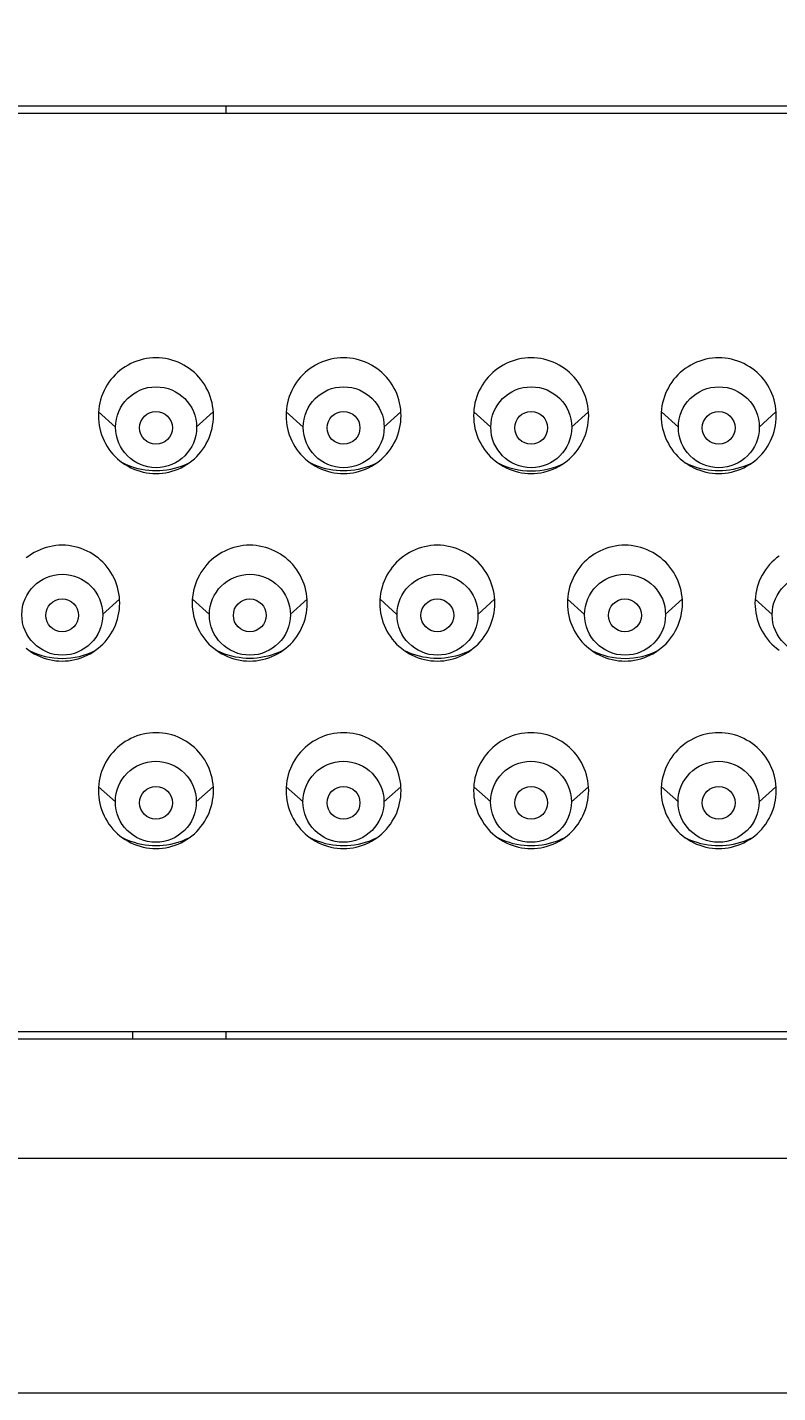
# Model space of a CAD drawing. Extents: x 0 to 1128, y 0 to 827.
# Drawn here: x 251.3 to 267.3, y 234.49 to 263.62 of the extents above; entities that cross this region are included whole.
import ezdxf

# ---------------------------------------------------------------- set-up
doc = ezdxf.new("R2010")
doc.units = 0
doc.header["$LTSCALE"] = 10
doc.header["$MEASUREMENT"] = 0
doc.header["$PDMODE"] = 3
doc.header["$PDSIZE"] = -10
doc.layers.get('0').update_dxf_attribs({"linetype": 'CONTINUOUS'})
doc.layers.get('DEFPOINTS').update_dxf_attribs({"linetype": 'CONTINUOUS'})
doc.layers.add('PDF_형상', color=7, linetype='CONTINUOUS')
doc.styles.add('Daelim Dimension', font='NanumGothic.ttf')
doc.dimstyles.new('DEFAULT', dxfattribs={"dimscale": 2, "dimtxt": 2, "dimasz": 2, "dimexe": 0, "dimexo": 2, "dimgap": 1, "dimtad": 1, "dimdec": 0, "dimzin": 9, "dimdsep": 46, "dimtxsty": 'Daelim Dimension', "dimcen": 0.5, "dimclrd": 5, "dimclre": 5, "dimclrt": 256, "dimadec": 1, "dimazin": 0, "dimtfac": 1, "dimtdec": 0, "dimtix": 1, "dimtmove": 0, "dimatfit": 3, "dimfxl": 0, "dimtolj": 1, "dimtzin": 1, "dimlwd": 9, "dimlwe": 9, "dimarcsym": 0})

# ---------------------------------------------------------------- blocks, each defined once
blk = doc.blocks.new('*D27')
at = {"color": 5, "lineweight": 9, "ltscale": 0.5}
for p, q in [((138.695, 262.487), (138.695, 327.843)), ((142.695, 327.843), (417.399, 327.843)), ((421.399, 262.487), (421.399, 327.843))]:
    blk.add_line(p, q, dxfattribs=at)
at = {"color": 5, "ltscale": 0.5}
for points in [[(142.695, 328.51), (142.695, 327.177), (138.695, 327.843)], [(417.399, 328.51), (417.399, 327.177), (421.399, 327.843)]]:
    blk.add_solid(points, dxfattribs=at)
at = {"layer": 'DEFPOINTS', "color": 0, "ltscale": 0.5}
for p in [(421.399, 327.843), (138.695, 258.487), (421.399, 258.487)]:
    blk.add_point(p, dxfattribs=at)
at = {"color": 7, "ltscale": 0.5, "insert": (315.504, 335.294), "char_height": 10, "attachment_point": 5, "style": 'Daelim Dimension'}
blk.add_mtext('\\A1;283', dxfattribs=at)

msp = doc.modelspace()

# ---------------------------------------------------------------- linework, layer by layer
at = {"layer": 'PDF_형상', "lineweight": 5}
for points in [[(174.845, 245.037, 0.414217), (177.845, 242.036), (382.249, 242.036, 0.414214), (385.249, 245.037), (385.249, 258.937, 0.414214), (382.249, 261.937), (177.845, 261.937, 0.414217), (174.845, 258.937)], [(175.045, 258.787, -0.414215), (178.045, 261.787), (382.049, 261.787, -0.41422), (385.049, 258.787), (385.049, 245.187, -0.41422), (382.049, 242.187), (178.045, 242.187, -0.414215), (175.045, 245.187)]]:
    msp.add_lwpolyline(points, format="xyb", close=True, dxfattribs=at)
for points in [[(255.547, 261.787), (255.547, 261.937)], [(252.825, 255.417), (253.186, 255.091)], [(255.268, 255.417), (254.907, 255.091)], [(256.825, 255.417), (257.186, 255.091)], [(259.268, 255.417), (258.907, 255.091)], [(260.825, 255.417), (261.187, 255.091)], [(263.268, 255.417), (262.907, 255.091)], [(264.825, 255.417), (265.187, 255.091)], [(267.268, 255.417), (266.907, 255.091)], [(254.764, 254.328), (254.694, 254.294), (254.621, 254.264), (254.584, 254.25), (254.51, 254.224), (254.434, 254.203), (254.357, 254.185), (254.28, 254.171), (254.203, 254.161), (254.126, 254.155), (254.049, 254.153), (253.973, 254.155), (253.896, 254.161), (253.819, 254.17), (253.742, 254.184), (253.665, 254.201), (253.589, 254.223), (253.514, 254.248), (253.477, 254.262), (253.405, 254.292), (253.334, 254.326)], [(258.764, 254.328), (258.694, 254.294), (258.621, 254.264), (258.584, 254.25), (258.51, 254.224), (258.434, 254.203), (258.357, 254.185), (258.28, 254.171), (258.203, 254.161), (258.126, 254.155), (258.049, 254.153), (257.973, 254.155), (257.896, 254.161), (257.819, 254.17), (257.742, 254.184), (257.665, 254.201), (257.589, 254.223), (257.514, 254.248), (257.477, 254.262), (257.405, 254.292), (257.334, 254.326)], [(266.764, 254.328), (266.694, 254.294), (266.621, 254.264), (266.585, 254.25), (266.51, 254.224), (266.434, 254.203), (266.357, 254.185), (266.28, 254.171), (266.203, 254.161), (266.126, 254.155), (266.05, 254.153), (265.973, 254.155), (265.896, 254.161), (265.819, 254.17), (265.742, 254.184), (265.665, 254.201), (265.589, 254.223), (265.514, 254.248), (265.477, 254.262), (265.405, 254.292), (265.335, 254.326)], [(251.28, 250.369), (251.335, 250.327), (251.393, 250.288), (251.451, 250.253), (251.513, 250.221), (251.576, 250.192), (251.641, 250.167), (251.707, 250.146), (251.707, 250.146), (251.775, 250.128), (251.842, 250.115), (251.911, 250.105), (251.979, 250.099), (252.047, 250.097), (252.114, 250.099), (252.183, 250.105), (252.251, 250.115), (252.319, 250.128), (252.386, 250.146), (252.386, 250.146), (252.453, 250.167), (252.517, 250.192), (252.58, 250.221), (252.642, 250.253), (252.701, 250.288), (252.758, 250.327), (252.814, 250.369), (252.866, 250.413), (252.916, 250.461), (252.963, 250.511), (253.007, 250.564), (253.048, 250.62), (253.087, 250.678), (253.121, 250.736), (253.153, 250.798), (253.181, 250.862), (253.205, 250.927), (253.226, 250.994), (253.243, 251.062), (253.256, 251.126), (253.266, 251.195), (253.272, 251.264), (253.274, 251.333), (253.272, 251.402), (253.266, 251.471), (253.256, 251.54), (253.243, 251.605), (253.226, 251.673), (253.205, 251.74), (253.181, 251.805), (253.153, 251.868), (253.121, 251.93), (253.087, 251.988), (253.049, 252.046), (253.007, 252.102), (252.963, 252.155), (252.916, 252.205), (252.866, 252.253), (252.814, 252.298), (252.758, 252.339), (252.701, 252.378), (252.642, 252.413), (252.58, 252.445), (252.517, 252.474), (252.453, 252.499), (252.387, 252.52), (252.386, 252.52), (252.319, 252.538), (252.251, 252.551), (252.183, 252.561), (252.115, 252.567), (252.047, 252.569), (251.979, 252.567), (251.91, 252.561), (251.842, 252.551), (251.774, 252.538), (251.707, 252.52), (251.707, 252.52), (251.641, 252.499), (251.576, 252.474), (251.513, 252.445), (251.451, 252.413), (251.393, 252.378), (251.335, 252.339), (251.28, 252.298)], [(267.335, 252.339), (267.28, 252.298), (267.227, 252.253), (267.178, 252.205), (267.131, 252.155), (267.086, 252.102), (267.045, 252.047), (267.007, 251.989), (266.973, 251.93), (266.941, 251.868), (266.913, 251.805), (266.888, 251.74), (266.867, 251.673), (266.85, 251.605), (266.837, 251.54), (266.828, 251.471), (266.822, 251.402), (266.82, 251.333), (266.822, 251.264), (266.828, 251.195), (266.837, 251.126), (266.85, 251.062), (266.867, 250.994), (266.888, 250.927), (266.913, 250.862), (266.941, 250.798), (266.973, 250.736), (267.007, 250.678), (267.045, 250.62), (267.086, 250.564), (267.131, 250.511), (267.178, 250.461), (267.227, 250.414), (267.28, 250.369), (267.335, 250.327)], [(253.268, 251.417), (252.907, 251.091)], [(254.825, 251.417), (255.186, 251.091)], [(257.268, 251.417), (256.907, 251.091)], [(258.825, 251.417), (259.186, 251.091)], [(261.268, 251.417), (260.907, 251.091)], [(262.825, 251.417), (263.187, 251.091)], [(265.268, 251.417), (264.907, 251.091)], [(266.825, 251.417), (267.187, 251.091)], [(256.764, 250.328), (256.694, 250.294), (256.621, 250.264), (256.584, 250.249), (256.51, 250.224), (256.434, 250.203), (256.357, 250.185), (256.28, 250.171), (256.203, 250.161), (256.126, 250.155), (256.049, 250.153), (255.973, 250.155), (255.896, 250.161), (255.819, 250.17), (255.742, 250.184), (255.665, 250.201), (255.589, 250.223), (255.514, 250.248), (255.477, 250.262), (255.405, 250.292), (255.334, 250.326)], [(260.764, 250.328), (260.694, 250.294), (260.621, 250.264), (260.584, 250.249), (260.51, 250.224), (260.434, 250.203), (260.357, 250.185), (260.28, 250.171), (260.203, 250.161), (260.126, 250.155), (260.049, 250.153), (259.973, 250.155), (259.896, 250.161), (259.819, 250.17), (259.742, 250.184), (259.665, 250.201), (259.589, 250.223), (259.514, 250.248), (259.477, 250.262), (259.405, 250.292), (259.334, 250.326)], [(252.825, 247.417), (253.186, 247.091)], [(255.268, 247.417), (254.907, 247.091)], [(256.825, 247.417), (257.186, 247.091)], [(259.268, 247.417), (258.907, 247.091)], [(260.825, 247.417), (261.187, 247.091)], [(263.268, 247.417), (262.907, 247.091)], [(264.825, 247.417), (265.187, 247.091)], [(267.268, 247.417), (266.907, 247.091)], [(254.764, 246.328), (254.694, 246.294), (254.621, 246.263), (254.584, 246.249), (254.51, 246.224), (254.434, 246.203), (254.357, 246.185), (254.28, 246.171), (254.203, 246.161), (254.126, 246.155), (254.049, 246.153), (253.973, 246.155), (253.896, 246.16), (253.819, 246.17), (253.742, 246.184), (253.665, 246.201), (253.589, 246.223), (253.514, 246.248), (253.477, 246.262), (253.405, 246.292), (253.334, 246.326)], [(258.764, 246.328), (258.694, 246.294), (258.621, 246.263), (258.584, 246.249), (258.51, 246.224), (258.434, 246.203), (258.357, 246.185), (258.28, 246.171), (258.203, 246.161), (258.126, 246.155), (258.049, 246.153), (257.973, 246.155), (257.896, 246.16), (257.819, 246.17), (257.742, 246.184), (257.665, 246.201), (257.589, 246.223), (257.514, 246.248), (257.477, 246.262), (257.405, 246.292), (257.334, 246.326)], [(262.764, 246.328), (262.694, 246.294), (262.621, 246.263), (262.584, 246.249), (262.51, 246.224), (262.434, 246.203), (262.357, 246.185), (262.28, 246.171), (262.203, 246.161), (262.126, 246.155), (262.049, 246.153), (261.973, 246.155), (261.896, 246.16), (261.819, 246.17), (261.742, 246.184), (261.665, 246.201), (261.589, 246.223), (261.514, 246.248), (261.477, 246.262), (261.405, 246.292), (261.334, 246.326)], [(266.764, 246.328), (266.694, 246.294), (266.621, 246.263), (266.585, 246.249), (266.51, 246.224), (266.434, 246.203), (266.357, 246.185), (266.28, 246.171), (266.203, 246.161), (266.126, 246.155), (266.05, 246.153), (265.973, 246.155), (265.896, 246.16), (265.819, 246.17), (265.742, 246.184), (265.665, 246.201), (265.589, 246.223), (265.514, 246.248), (265.477, 246.262), (265.405, 246.292), (265.335, 246.326)], [(253.547, 242.187), (253.547, 242.036)], [(255.547, 242.036), (255.547, 242.187)]]:
    msp.add_lwpolyline(points, dxfattribs=at)
for points in [[(252.82, 255.333), (252.822, 255.264), (252.827, 255.195), (252.837, 255.126), (252.85, 255.062), (252.867, 254.994), (252.888, 254.927), (252.913, 254.862), (252.941, 254.798), (252.972, 254.736), (253.006, 254.678), (253.045, 254.62), (253.086, 254.564), (253.13, 254.511), (253.177, 254.461), (253.227, 254.414), (253.28, 254.369), (253.335, 254.327), (253.393, 254.288), (253.451, 254.253), (253.513, 254.221), (253.576, 254.192), (253.641, 254.167), (253.707, 254.146), (253.708, 254.146), (253.775, 254.128), (253.842, 254.115), (253.911, 254.105), (253.979, 254.099), (254.047, 254.097), (254.114, 254.099), (254.183, 254.105), (254.251, 254.115), (254.319, 254.128), (254.386, 254.146), (254.386, 254.146), (254.453, 254.167), (254.517, 254.192), (254.581, 254.221), (254.642, 254.253), (254.701, 254.288), (254.758, 254.327), (254.814, 254.369), (254.866, 254.414), (254.916, 254.461), (254.963, 254.511), (255.007, 254.564), (255.048, 254.62), (255.087, 254.678), (255.121, 254.736), (255.153, 254.798), (255.181, 254.862), (255.205, 254.927), (255.226, 254.994), (255.243, 255.062), (255.256, 255.126), (255.266, 255.195), (255.272, 255.264), (255.274, 255.333), (255.272, 255.402), (255.266, 255.471), (255.256, 255.541), (255.243, 255.605), (255.226, 255.673), (255.205, 255.74), (255.181, 255.805), (255.153, 255.868), (255.121, 255.93), (255.087, 255.988), (255.049, 256.047), (255.007, 256.102), (254.963, 256.155), (254.916, 256.205), (254.866, 256.253), (254.814, 256.298), (254.758, 256.339), (254.701, 256.378), (254.642, 256.413), (254.58, 256.445), (254.517, 256.474), (254.453, 256.499), (254.387, 256.52), (254.386, 256.52), (254.319, 256.538), (254.251, 256.551), (254.183, 256.561), (254.115, 256.567), (254.047, 256.569), (253.979, 256.567), (253.91, 256.561), (253.842, 256.551), (253.774, 256.538), (253.707, 256.52), (253.707, 256.52), (253.641, 256.499), (253.576, 256.474), (253.513, 256.445), (253.451, 256.413), (253.393, 256.378), (253.335, 256.34), (253.28, 256.298), (253.227, 256.253), (253.177, 256.205), (253.131, 256.155), (253.086, 256.102), (253.045, 256.047), (253.006, 255.989), (252.972, 255.93), (252.941, 255.868), (252.913, 255.805), (252.888, 255.74), (252.867, 255.673), (252.85, 255.605), (252.837, 255.541), (252.827, 255.471), (252.822, 255.402)], [(256.82, 255.333), (256.822, 255.264), (256.828, 255.195), (256.837, 255.126), (256.85, 255.062), (256.867, 254.994), (256.888, 254.927), (256.913, 254.862), (256.941, 254.798), (256.973, 254.736), (257.007, 254.678), (257.045, 254.62), (257.086, 254.564), (257.13, 254.511), (257.177, 254.461), (257.227, 254.414), (257.28, 254.369), (257.335, 254.327), (257.393, 254.288), (257.451, 254.253), (257.513, 254.221), (257.576, 254.192), (257.641, 254.167), (257.707, 254.146), (257.708, 254.146), (257.775, 254.128), (257.843, 254.115), (257.911, 254.105), (257.979, 254.099), (258.047, 254.097), (258.115, 254.099), (258.183, 254.105), (258.251, 254.115), (258.319, 254.128), (258.386, 254.146), (258.386, 254.146), (258.453, 254.167), (258.517, 254.192), (258.581, 254.221), (258.642, 254.253), (258.701, 254.288), (258.759, 254.327), (258.814, 254.369), (258.866, 254.414), (258.916, 254.461), (258.963, 254.511), (259.007, 254.564), (259.049, 254.62), (259.087, 254.678), (259.121, 254.736), (259.153, 254.798), (259.181, 254.862), (259.205, 254.927), (259.226, 254.994), (259.243, 255.062), (259.256, 255.126), (259.266, 255.195), (259.272, 255.264), (259.274, 255.333), (259.272, 255.402), (259.266, 255.471), (259.256, 255.541), (259.243, 255.605), (259.226, 255.673), (259.205, 255.74), (259.181, 255.805), (259.153, 255.868), (259.121, 255.93), (259.087, 255.988), (259.049, 256.047), (259.007, 256.102), (258.963, 256.155), (258.916, 256.205), (258.866, 256.253), (258.814, 256.298), (258.758, 256.339), (258.701, 256.378), (258.642, 256.413), (258.581, 256.445), (258.518, 256.474), (258.453, 256.499), (258.387, 256.52), (258.386, 256.52), (258.319, 256.538), (258.251, 256.551), (258.183, 256.561), (258.115, 256.567), (258.047, 256.569), (257.979, 256.567), (257.91, 256.561), (257.842, 256.551), (257.774, 256.538), (257.707, 256.52), (257.707, 256.52), (257.641, 256.499), (257.576, 256.474), (257.513, 256.445), (257.451, 256.413), (257.393, 256.378), (257.335, 256.34), (257.28, 256.298), (257.227, 256.253), (257.177, 256.205), (257.131, 256.155), (257.086, 256.102), (257.045, 256.047), (257.007, 255.989), (256.973, 255.93), (256.941, 255.868), (256.913, 255.805), (256.888, 255.74), (256.867, 255.673), (256.85, 255.605), (256.837, 255.541), (256.828, 255.471), (256.822, 255.402)], [(260.82, 255.333), (260.822, 255.264), (260.828, 255.195), (260.837, 255.126), (260.85, 255.062), (260.867, 254.994), (260.888, 254.927), (260.913, 254.862), (260.941, 254.798), (260.973, 254.736), (261.007, 254.678), (261.045, 254.62), (261.086, 254.564), (261.131, 254.511), (261.177, 254.461), (261.227, 254.414), (261.28, 254.369), (261.335, 254.327), (261.393, 254.288), (261.451, 254.253), (261.513, 254.221), (261.576, 254.192), (261.641, 254.167), (261.707, 254.146), (261.708, 254.146), (261.775, 254.128), (261.843, 254.115), (261.911, 254.105), (261.979, 254.099), (262.047, 254.097), (262.115, 254.099), (262.183, 254.105), (262.251, 254.115), (262.319, 254.128), (262.386, 254.146), (262.387, 254.146), (262.453, 254.167), (262.517, 254.192), (262.581, 254.221), (262.642, 254.253), (262.701, 254.288), (262.759, 254.327), (262.814, 254.369), (262.866, 254.414), (262.916, 254.461), (262.963, 254.511), (263.007, 254.564), (263.049, 254.62), (263.087, 254.678), (263.121, 254.736), (263.153, 254.798), (263.181, 254.862), (263.205, 254.927), (263.226, 254.994), (263.243, 255.062), (263.256, 255.126), (263.266, 255.195), (263.272, 255.264), (263.274, 255.333), (263.272, 255.402), (263.266, 255.471), (263.256, 255.541), (263.243, 255.605), (263.226, 255.673), (263.205, 255.74), (263.181, 255.805), (263.153, 255.868), (263.121, 255.93), (263.087, 255.988), (263.049, 256.047), (263.007, 256.102), (262.963, 256.155), (262.916, 256.205), (262.866, 256.253), (262.814, 256.298), (262.758, 256.339), (262.701, 256.378), (262.642, 256.413), (262.581, 256.445), (262.518, 256.474), (262.453, 256.499), (262.387, 256.52), (262.387, 256.52), (262.319, 256.538), (262.251, 256.551), (262.183, 256.561), (262.115, 256.567), (262.047, 256.569), (261.979, 256.567), (261.91, 256.561), (261.842, 256.551), (261.774, 256.538), (261.707, 256.52), (261.707, 256.52), (261.641, 256.499), (261.576, 256.474), (261.513, 256.445), (261.451, 256.413), (261.393, 256.378), (261.335, 256.34), (261.28, 256.298), (261.227, 256.253), (261.178, 256.205), (261.131, 256.155), (261.086, 256.102), (261.045, 256.047), (261.007, 255.989), (260.973, 255.93), (260.941, 255.868), (260.913, 255.805), (260.888, 255.74), (260.867, 255.673), (260.85, 255.605), (260.837, 255.541), (260.828, 255.471), (260.822, 255.402)], [(264.82, 255.333), (264.822, 255.264), (264.828, 255.195), (264.837, 255.126), (264.85, 255.062), (264.867, 254.994), (264.888, 254.927), (264.913, 254.862), (264.941, 254.798), (264.973, 254.736), (265.007, 254.678), (265.045, 254.62), (265.086, 254.564), (265.131, 254.511), (265.177, 254.461), (265.227, 254.414), (265.28, 254.369), (265.335, 254.327), (265.393, 254.288), (265.451, 254.253), (265.513, 254.221), (265.576, 254.192), (265.641, 254.167), (265.707, 254.146), (265.708, 254.146), (265.775, 254.128), (265.843, 254.115), (265.911, 254.105), (265.979, 254.099), (266.047, 254.097), (266.115, 254.099), (266.183, 254.105), (266.251, 254.115), (266.319, 254.128), (266.386, 254.146), (266.387, 254.146), (266.453, 254.167), (266.518, 254.192), (266.581, 254.221), (266.642, 254.253), (266.701, 254.288), (266.759, 254.327), (266.814, 254.369), (266.867, 254.414), (266.916, 254.461), (266.963, 254.511), (267.007, 254.564), (267.049, 254.62), (267.087, 254.678), (267.121, 254.736), (267.153, 254.798), (267.181, 254.862), (267.205, 254.927), (267.226, 254.994), (267.244, 255.062), (267.256, 255.126), (267.266, 255.195), (267.272, 255.264), (267.274, 255.333), (267.272, 255.402), (267.266, 255.471), (267.256, 255.541), (267.244, 255.605), (267.226, 255.673), (267.205, 255.74), (267.181, 255.805), (267.153, 255.868), (267.121, 255.93), (267.087, 255.988), (267.049, 256.047), (267.007, 256.102), (266.963, 256.155), (266.916, 256.205), (266.866, 256.253), (266.814, 256.298), (266.758, 256.339), (266.701, 256.378), (266.642, 256.413), (266.581, 256.445), (266.518, 256.474), (266.453, 256.499), (266.387, 256.52), (266.387, 256.52), (266.319, 256.538), (266.252, 256.551), (266.183, 256.561), (266.115, 256.567), (266.047, 256.569), (265.979, 256.567), (265.911, 256.561), (265.842, 256.551), (265.774, 256.538), (265.707, 256.52), (265.707, 256.52), (265.641, 256.499), (265.576, 256.474), (265.513, 256.445), (265.451, 256.413), (265.393, 256.378), (265.335, 256.34), (265.28, 256.298), (265.227, 256.253), (265.178, 256.205), (265.131, 256.155), (265.086, 256.102), (265.045, 256.047), (265.007, 255.989), (264.973, 255.93), (264.941, 255.868), (264.913, 255.805), (264.888, 255.74), (264.867, 255.673), (264.85, 255.605), (264.837, 255.541), (264.828, 255.471), (264.822, 255.402)], [(254.82, 251.333), (254.822, 251.264), (254.827, 251.195), (254.837, 251.126), (254.85, 251.062), (254.867, 250.994), (254.888, 250.927), (254.913, 250.862), (254.941, 250.798), (254.973, 250.736), (255.006, 250.678), (255.045, 250.62), (255.086, 250.564), (255.13, 250.511), (255.177, 250.461), (255.227, 250.414), (255.28, 250.369), (255.335, 250.327), (255.393, 250.288), (255.451, 250.253), (255.513, 250.221), (255.576, 250.192), (255.641, 250.167), (255.707, 250.146), (255.708, 250.146), (255.775, 250.128), (255.843, 250.115), (255.911, 250.105), (255.979, 250.099), (256.047, 250.097), (256.114, 250.099), (256.183, 250.105), (256.251, 250.115), (256.319, 250.128), (256.386, 250.146), (256.386, 250.146), (256.453, 250.167), (256.517, 250.192), (256.581, 250.221), (256.642, 250.253), (256.701, 250.288), (256.758, 250.327), (256.814, 250.369), (256.866, 250.413), (256.916, 250.461), (256.963, 250.511), (257.007, 250.564), (257.048, 250.62), (257.087, 250.678), (257.121, 250.736), (257.153, 250.798), (257.181, 250.862), (257.205, 250.927), (257.226, 250.994), (257.243, 251.062), (257.256, 251.126), (257.266, 251.195), (257.272, 251.264), (257.274, 251.333), (257.272, 251.402), (257.266, 251.471), (257.256, 251.54), (257.243, 251.605), (257.226, 251.673), (257.205, 251.74), (257.181, 251.805), (257.153, 251.868), (257.121, 251.93), (257.087, 251.988), (257.049, 252.046), (257.007, 252.102), (256.963, 252.155), (256.916, 252.205), (256.866, 252.253), (256.814, 252.298), (256.758, 252.339), (256.701, 252.378), (256.642, 252.413), (256.581, 252.445), (256.517, 252.474), (256.453, 252.499), (256.387, 252.52), (256.386, 252.52), (256.319, 252.538), (256.251, 252.551), (256.183, 252.561), (256.115, 252.567), (256.047, 252.569), (255.979, 252.567), (255.91, 252.561), (255.842, 252.551), (255.774, 252.538), (255.707, 252.52), (255.707, 252.52), (255.641, 252.499), (255.576, 252.474), (255.513, 252.445), (255.451, 252.413), (255.393, 252.378), (255.335, 252.339), (255.28, 252.298), (255.227, 252.253), (255.177, 252.205), (255.131, 252.155), (255.086, 252.102), (255.045, 252.047), (255.007, 251.989), (254.972, 251.93), (254.941, 251.868), (254.913, 251.805), (254.888, 251.74), (254.867, 251.673), (254.85, 251.605), (254.837, 251.54), (254.827, 251.471), (254.822, 251.402)], [(258.82, 251.333), (258.822, 251.264), (258.828, 251.195), (258.837, 251.126), (258.85, 251.062), (258.867, 250.994), (258.888, 250.927), (258.913, 250.862), (258.941, 250.798), (258.973, 250.736), (259.007, 250.678), (259.045, 250.62), (259.086, 250.564), (259.131, 250.511), (259.177, 250.461), (259.227, 250.414), (259.28, 250.369), (259.335, 250.327), (259.393, 250.288), (259.451, 250.253), (259.513, 250.221), (259.576, 250.192), (259.641, 250.167), (259.707, 250.146), (259.708, 250.146), (259.775, 250.128), (259.843, 250.115), (259.911, 250.105), (259.979, 250.099), (260.047, 250.097), (260.115, 250.099), (260.183, 250.105), (260.251, 250.115), (260.319, 250.128), (260.386, 250.146), (260.387, 250.146), (260.453, 250.167), (260.517, 250.192), (260.581, 250.221), (260.642, 250.253), (260.701, 250.288), (260.759, 250.327), (260.814, 250.369), (260.866, 250.413), (260.916, 250.461), (260.963, 250.511), (261.007, 250.564), (261.049, 250.62), (261.087, 250.678), (261.121, 250.736), (261.153, 250.798), (261.181, 250.862), (261.205, 250.927), (261.226, 250.994), (261.243, 251.062), (261.256, 251.126), (261.266, 251.195), (261.272, 251.264), (261.274, 251.333), (261.272, 251.402), (261.266, 251.471), (261.256, 251.54), (261.243, 251.605), (261.226, 251.673), (261.205, 251.74), (261.181, 251.805), (261.153, 251.868), (261.121, 251.93), (261.087, 251.988), (261.049, 252.046), (261.007, 252.102), (260.963, 252.155), (260.916, 252.205), (260.866, 252.253), (260.814, 252.298), (260.758, 252.339), (260.701, 252.378), (260.642, 252.413), (260.581, 252.445), (260.518, 252.474), (260.453, 252.499), (260.387, 252.52), (260.387, 252.52), (260.319, 252.538), (260.251, 252.551), (260.183, 252.561), (260.115, 252.567), (260.047, 252.569), (259.979, 252.567), (259.91, 252.561), (259.842, 252.551), (259.774, 252.538), (259.707, 252.52), (259.707, 252.52), (259.641, 252.499), (259.576, 252.474), (259.513, 252.445), (259.451, 252.413), (259.393, 252.378), (259.335, 252.339), (259.28, 252.298), (259.227, 252.253), (259.178, 252.205), (259.131, 252.155), (259.086, 252.102), (259.045, 252.047), (259.007, 251.989), (258.973, 251.93), (258.941, 251.868), (258.913, 251.805), (258.888, 251.74), (258.867, 251.673), (258.85, 251.605), (258.837, 251.54), (258.828, 251.471), (258.822, 251.402)], [(262.82, 251.333), (262.822, 251.264), (262.828, 251.195), (262.837, 251.126), (262.85, 251.062), (262.867, 250.994), (262.888, 250.927), (262.913, 250.862), (262.941, 250.798), (262.973, 250.736), (263.007, 250.678), (263.045, 250.62), (263.086, 250.564), (263.131, 250.511), (263.177, 250.461), (263.227, 250.414), (263.28, 250.369), (263.335, 250.327), (263.393, 250.288), (263.451, 250.253), (263.513, 250.221), (263.576, 250.192), (263.641, 250.167), (263.707, 250.146), (263.708, 250.146), (263.775, 250.128), (263.843, 250.115), (263.911, 250.105), (263.979, 250.099), (264.047, 250.097), (264.115, 250.099), (264.183, 250.105), (264.251, 250.115), (264.319, 250.128), (264.386, 250.146), (264.387, 250.146), (264.453, 250.167), (264.517, 250.192), (264.581, 250.221), (264.642, 250.253), (264.701, 250.288), (264.759, 250.327), (264.814, 250.369), (264.866, 250.413), (264.916, 250.461), (264.963, 250.511), (265.007, 250.564), (265.049, 250.62), (265.087, 250.678), (265.121, 250.736), (265.153, 250.798), (265.181, 250.862), (265.205, 250.927), (265.226, 250.994), (265.244, 251.062), (265.256, 251.126), (265.266, 251.195), (265.272, 251.264), (265.274, 251.333), (265.272, 251.402), (265.266, 251.471), (265.256, 251.54), (265.244, 251.605), (265.226, 251.673), (265.205, 251.74), (265.181, 251.805), (265.153, 251.868), (265.121, 251.93), (265.087, 251.988), (265.049, 252.046), (265.007, 252.102), (264.963, 252.155), (264.916, 252.205), (264.866, 252.253), (264.814, 252.298), (264.758, 252.339), (264.701, 252.378), (264.642, 252.413), (264.581, 252.445), (264.518, 252.474), (264.453, 252.499), (264.387, 252.52), (264.387, 252.52), (264.319, 252.538), (264.252, 252.551), (264.183, 252.561), (264.115, 252.567), (264.047, 252.569), (263.979, 252.567), (263.91, 252.561), (263.842, 252.551), (263.774, 252.538), (263.707, 252.52), (263.707, 252.52), (263.641, 252.499), (263.576, 252.474), (263.513, 252.445), (263.452, 252.413), (263.393, 252.378), (263.335, 252.339), (263.28, 252.298), (263.227, 252.253), (263.178, 252.205), (263.131, 252.155), (263.086, 252.102), (263.045, 252.047), (263.007, 251.989), (262.973, 251.93), (262.941, 251.868), (262.913, 251.805), (262.888, 251.74), (262.867, 251.673), (262.85, 251.605), (262.837, 251.54), (262.828, 251.471), (262.822, 251.402)], [(252.82, 247.333), (252.822, 247.264), (252.827, 247.195), (252.837, 247.126), (252.85, 247.061), (252.867, 246.993), (252.888, 246.927), (252.913, 246.862), (252.941, 246.798), (252.972, 246.736), (253.006, 246.678), (253.045, 246.62), (253.086, 246.564), (253.13, 246.511), (253.177, 246.461), (253.227, 246.413), (253.28, 246.369), (253.335, 246.327), (253.393, 246.288), (253.451, 246.253), (253.513, 246.221), (253.576, 246.192), (253.641, 246.167), (253.707, 246.146), (253.708, 246.146), (253.775, 246.128), (253.842, 246.114), (253.911, 246.105), (253.979, 246.099), (254.047, 246.097), (254.114, 246.099), (254.183, 246.105), (254.251, 246.114), (254.319, 246.128), (254.386, 246.146), (254.386, 246.146), (254.453, 246.167), (254.517, 246.192), (254.581, 246.221), (254.642, 246.253), (254.701, 246.288), (254.758, 246.327), (254.814, 246.369), (254.866, 246.413), (254.916, 246.461), (254.963, 246.511), (255.007, 246.564), (255.048, 246.619), (255.087, 246.678), (255.121, 246.736), (255.153, 246.798), (255.181, 246.862), (255.205, 246.927), (255.226, 246.993), (255.243, 247.062), (255.256, 247.126), (255.266, 247.195), (255.272, 247.264), (255.274, 247.333), (255.272, 247.402), (255.266, 247.471), (255.256, 247.54), (255.243, 247.605), (255.226, 247.673), (255.205, 247.74), (255.181, 247.805), (255.153, 247.868), (255.121, 247.93), (255.087, 247.988), (255.049, 248.046), (255.007, 248.102), (254.963, 248.155), (254.916, 248.205), (254.866, 248.253), (254.814, 248.297), (254.758, 248.339), (254.701, 248.378), (254.642, 248.413), (254.58, 248.445), (254.517, 248.474), (254.453, 248.499), (254.387, 248.52), (254.386, 248.52), (254.319, 248.538), (254.251, 248.551), (254.183, 248.561), (254.115, 248.567), (254.047, 248.569), (253.979, 248.567), (253.91, 248.561), (253.842, 248.551), (253.774, 248.538), (253.707, 248.52), (253.707, 248.52), (253.641, 248.499), (253.576, 248.474), (253.513, 248.445), (253.451, 248.413), (253.393, 248.378), (253.335, 248.339), (253.28, 248.297), (253.227, 248.253), (253.177, 248.205), (253.131, 248.155), (253.086, 248.102), (253.045, 248.047), (253.006, 247.988), (252.972, 247.93), (252.941, 247.868), (252.913, 247.805), (252.888, 247.74), (252.867, 247.673), (252.85, 247.605), (252.837, 247.54), (252.827, 247.471), (252.822, 247.402)], [(256.82, 247.333), (256.822, 247.264), (256.828, 247.195), (256.837, 247.126), (256.85, 247.061), (256.867, 246.993), (256.888, 246.927), (256.913, 246.862), (256.941, 246.798), (256.973, 246.736), (257.007, 246.678), (257.045, 246.62), (257.086, 246.564), (257.13, 246.511), (257.177, 246.461), (257.227, 246.413), (257.28, 246.369), (257.335, 246.327), (257.393, 246.288), (257.451, 246.253), (257.513, 246.221), (257.576, 246.192), (257.641, 246.167), (257.707, 246.146), (257.708, 246.146), (257.775, 246.128), (257.843, 246.114), (257.911, 246.105), (257.979, 246.099), (258.047, 246.097), (258.115, 246.099), (258.183, 246.105), (258.251, 246.114), (258.319, 246.128), (258.386, 246.146), (258.386, 246.146), (258.453, 246.167), (258.517, 246.192), (258.581, 246.221), (258.642, 246.253), (258.701, 246.288), (258.759, 246.327), (258.814, 246.369), (258.866, 246.413), (258.916, 246.461), (258.963, 246.511), (259.007, 246.564), (259.049, 246.619), (259.087, 246.678), (259.121, 246.736), (259.153, 246.798), (259.181, 246.862), (259.205, 246.927), (259.226, 246.993), (259.243, 247.062), (259.256, 247.126), (259.266, 247.195), (259.272, 247.264), (259.274, 247.333), (259.272, 247.402), (259.266, 247.471), (259.256, 247.54), (259.243, 247.605), (259.226, 247.673), (259.205, 247.74), (259.181, 247.805), (259.153, 247.868), (259.121, 247.93), (259.087, 247.988), (259.049, 248.046), (259.007, 248.102), (258.963, 248.155), (258.916, 248.205), (258.866, 248.253), (258.814, 248.297), (258.758, 248.339), (258.701, 248.378), (258.642, 248.413), (258.581, 248.445), (258.518, 248.474), (258.453, 248.499), (258.387, 248.52), (258.386, 248.52), (258.319, 248.538), (258.251, 248.551), (258.183, 248.561), (258.115, 248.567), (258.047, 248.569), (257.979, 248.567), (257.91, 248.561), (257.842, 248.551), (257.774, 248.538), (257.707, 248.52), (257.707, 248.52), (257.641, 248.499), (257.576, 248.474), (257.513, 248.445), (257.451, 248.413), (257.393, 248.378), (257.335, 248.339), (257.28, 248.297), (257.227, 248.253), (257.177, 248.205), (257.131, 248.155), (257.086, 248.102), (257.045, 248.047), (257.007, 247.988), (256.973, 247.93), (256.941, 247.868), (256.913, 247.805), (256.888, 247.74), (256.867, 247.673), (256.85, 247.605), (256.837, 247.54), (256.828, 247.471), (256.822, 247.402)], [(260.82, 247.333), (260.822, 247.264), (260.828, 247.195), (260.837, 247.126), (260.85, 247.061), (260.867, 246.993), (260.888, 246.927), (260.913, 246.862), (260.941, 246.798), (260.973, 246.736), (261.007, 246.678), (261.045, 246.62), (261.086, 246.564), (261.131, 246.511), (261.177, 246.461), (261.227, 246.413), (261.28, 246.369), (261.335, 246.327), (261.393, 246.288), (261.451, 246.253), (261.513, 246.221), (261.576, 246.192), (261.641, 246.167), (261.707, 246.146), (261.708, 246.146), (261.775, 246.128), (261.843, 246.114), (261.911, 246.105), (261.979, 246.099), (262.047, 246.097), (262.115, 246.099), (262.183, 246.105), (262.251, 246.114), (262.319, 246.128), (262.386, 246.146), (262.387, 246.146), (262.453, 246.167), (262.517, 246.192), (262.581, 246.221), (262.642, 246.253), (262.701, 246.288), (262.759, 246.327), (262.814, 246.369), (262.866, 246.413), (262.916, 246.461), (262.963, 246.511), (263.007, 246.564), (263.049, 246.619), (263.087, 246.678), (263.121, 246.736), (263.153, 246.798), (263.181, 246.862), (263.205, 246.927), (263.226, 246.993), (263.243, 247.062), (263.256, 247.126), (263.266, 247.195), (263.272, 247.264), (263.274, 247.333), (263.272, 247.402), (263.266, 247.471), (263.256, 247.54), (263.243, 247.605), (263.226, 247.673), (263.205, 247.74), (263.181, 247.805), (263.153, 247.868), (263.121, 247.93), (263.087, 247.988), (263.049, 248.046), (263.007, 248.102), (262.963, 248.155), (262.916, 248.205), (262.866, 248.253), (262.814, 248.297), (262.758, 248.339), (262.701, 248.378), (262.642, 248.413), (262.581, 248.445), (262.518, 248.474), (262.453, 248.499), (262.387, 248.52), (262.387, 248.52), (262.319, 248.538), (262.251, 248.551), (262.183, 248.561), (262.115, 248.567), (262.047, 248.569), (261.979, 248.567), (261.91, 248.561), (261.842, 248.551), (261.774, 248.538), (261.707, 248.52), (261.707, 248.52), (261.641, 248.499), (261.576, 248.474), (261.513, 248.445), (261.451, 248.413), (261.393, 248.378), (261.335, 248.339), (261.28, 248.297), (261.227, 248.253), (261.178, 248.205), (261.131, 248.155), (261.086, 248.102), (261.045, 248.047), (261.007, 247.988), (260.973, 247.93), (260.941, 247.868), (260.913, 247.805), (260.888, 247.74), (260.867, 247.673), (260.85, 247.605), (260.837, 247.54), (260.828, 247.471), (260.822, 247.402)], [(264.82, 247.333), (264.822, 247.264), (264.828, 247.195), (264.837, 247.126), (264.85, 247.061), (264.867, 246.993), (264.888, 246.927), (264.913, 246.862), (264.941, 246.798), (264.973, 246.736), (265.007, 246.678), (265.045, 246.62), (265.086, 246.564), (265.131, 246.511), (265.177, 246.461), (265.227, 246.413), (265.28, 246.369), (265.335, 246.327), (265.393, 246.288), (265.451, 246.253), (265.513, 246.221), (265.576, 246.192), (265.641, 246.167), (265.707, 246.146), (265.708, 246.146), (265.775, 246.128), (265.843, 246.114), (265.911, 246.105), (265.979, 246.099), (266.047, 246.097), (266.115, 246.099), (266.183, 246.105), (266.251, 246.114), (266.319, 246.128), (266.386, 246.146), (266.387, 246.146), (266.453, 246.167), (266.518, 246.192), (266.581, 246.221), (266.642, 246.253), (266.701, 246.288), (266.759, 246.327), (266.814, 246.369), (266.867, 246.413), (266.916, 246.461), (266.963, 246.511), (267.007, 246.564), (267.049, 246.619), (267.087, 246.678), (267.121, 246.736), (267.153, 246.798), (267.181, 246.862), (267.205, 246.927), (267.226, 246.993), (267.244, 247.062), (267.256, 247.126), (267.266, 247.195), (267.272, 247.264), (267.274, 247.333), (267.272, 247.402), (267.266, 247.471), (267.256, 247.54), (267.244, 247.605), (267.226, 247.673), (267.205, 247.74), (267.181, 247.805), (267.153, 247.868), (267.121, 247.93), (267.087, 247.988), (267.049, 248.046), (267.007, 248.102), (266.963, 248.155), (266.916, 248.205), (266.866, 248.253), (266.814, 248.297), (266.758, 248.339), (266.701, 248.378), (266.642, 248.413), (266.581, 248.445), (266.518, 248.474), (266.453, 248.499), (266.387, 248.52), (266.387, 248.52), (266.319, 248.538), (266.252, 248.551), (266.183, 248.561), (266.115, 248.567), (266.047, 248.569), (265.979, 248.567), (265.911, 248.561), (265.842, 248.551), (265.774, 248.538), (265.707, 248.52), (265.707, 248.52), (265.641, 248.499), (265.576, 248.474), (265.513, 248.445), (265.451, 248.413), (265.393, 248.378), (265.335, 248.339), (265.28, 248.297), (265.227, 248.253), (265.178, 248.205), (265.131, 248.155), (265.086, 248.102), (265.045, 248.047), (265.007, 247.988), (264.973, 247.93), (264.941, 247.868), (264.913, 247.805), (264.888, 247.74), (264.867, 247.673), (264.85, 247.605), (264.837, 247.54), (264.828, 247.471), (264.822, 247.402)], [(385.669, 239.486), (174.425, 239.486), (174.425, 234.486), (385.669, 234.486)]]:
    msp.add_lwpolyline(points, close=True, dxfattribs=at)
for centre, radius in [((254.05, 255.086), 0.863), ((258.05, 255.086), 0.863), ((262.05, 255.086), 0.863), ((266.05, 255.086), 0.863), ((254.047, 255.073), 0.35), ((258.047, 255.073), 0.35), ((262.047, 255.073), 0.35), ((266.047, 255.073), 0.35), ((252.05, 251.086), 0.863), ((256.05, 251.086), 0.863), ((260.05, 251.086), 0.863), ((264.05, 251.086), 0.863), ((268.05, 251.086), 0.863), ((252.047, 251.073), 0.35), ((256.047, 251.073), 0.35), ((260.047, 251.073), 0.35), ((264.047, 251.073), 0.35), ((254.044, 247.095), 0.863), ((258.044, 247.095), 0.863), ((262.044, 247.095), 0.863), ((266.044, 247.095), 0.863), ((254.047, 247.073), 0.35), ((258.047, 247.073), 0.35), ((262.047, 247.073), 0.35), ((266.047, 247.073), 0.35)]:
    msp.add_circle(centre, radius, dxfattribs=at)
for centre, start, end in [((262.047, 255.708), 242.7336, 297.4597), ((252.047, 251.708), 242.7401, 297.4532), ((264.047, 251.708), 242.7401, 297.4532)]:
    msp.add_arc(centre, 1.555, start, end, dxfattribs=at)

# ---------------------------------------------------------------- dimensions: what is measured, and where the dimension line sits
at = {"color": 5, "ltscale": 0.5}
dim = msp.add_linear_dim(base=(421.399, 327.843), p1=(138.695, 258.487), p2=(421.399, 258.487), dimstyle='DEFAULT', override={"dimtxt": 5, "dimclrt": 7}, dxfattribs=at)
dim.commit()
dim.dimension.update_dxf_attribs({"geometry": '*D27', "text_midpoint": (315.504, 327.843), "dimtype": 160})

doc.saveas('drawing.dxf')
